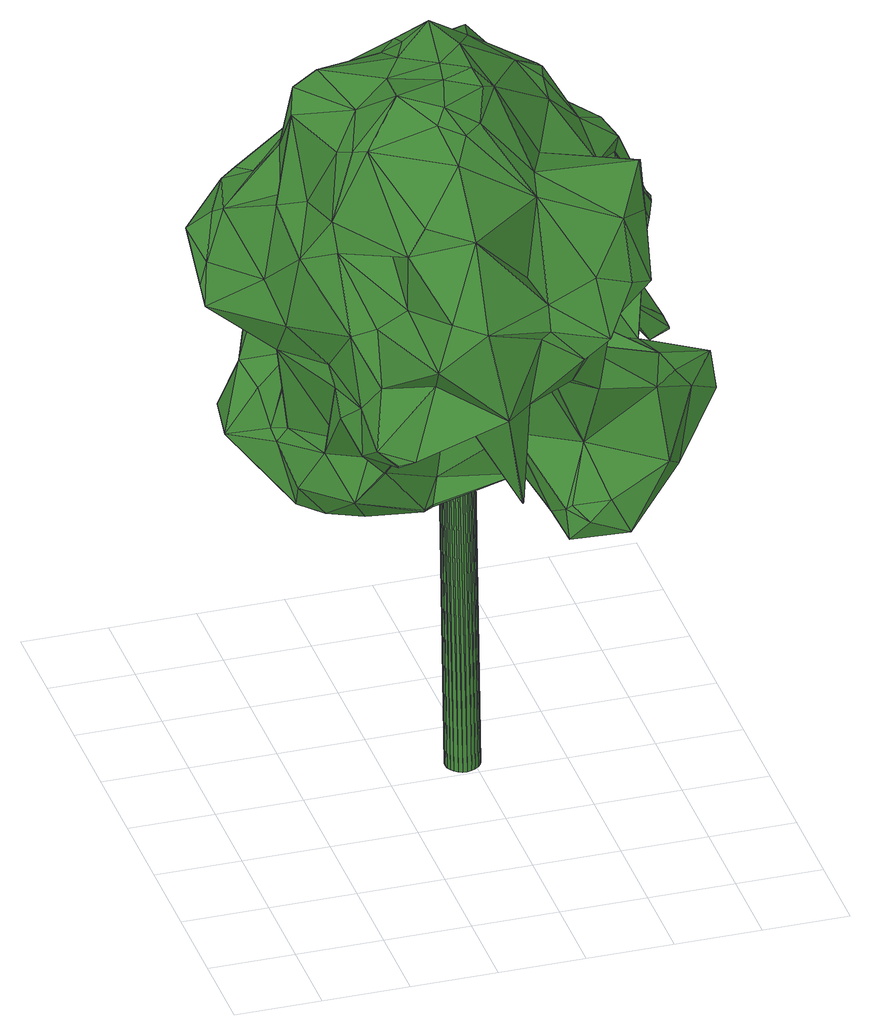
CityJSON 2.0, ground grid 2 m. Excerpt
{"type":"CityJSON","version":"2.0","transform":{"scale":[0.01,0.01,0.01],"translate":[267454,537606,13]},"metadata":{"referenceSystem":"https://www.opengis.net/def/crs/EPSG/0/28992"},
"CityObjects":{
"tree1":{"type":"SolitaryVegetationObject","attributes":{"gtid":125,"crown_width_m":11.12,"crown_median_z":24.82,"crown_r50_m":0.408,"crown_porosity":0.891,"trunk_H_m":11.61,"trunk_DBH_m":0.788,"trunk_radius_m":0.394,"trunk_base_height_m":13.21,"original_gtid":"125"},"geometry":[{"type":"Solid","lod":"3","boundaries":[[[[0,1,2]],[[3,4,5]],[[6,7,8]],[[9,10,11]],[[12,13,14]],[[15,13,12]],[[16,17,18]],[[19,20,21]],[[22,23,24]],[[25,26,27]],[[28,29,30]],[[26,31,32]],[[33,32,31]],[[34,35,36]],[[37,38,39]],[[40,41,42]],[[43,44,45]],[[43,45,46]],[[47,48,49]],[[2,49,48]],[[50,51,52]],[[53,54,55]],[[56,57,58]],[[15,59,13]],[[60,6,8]],[[18,61,62]],[[63,64,65]],[[66,67,68]],[[8,69,16]],[[70,71,72]],[[73,74,75]],[[76,77,78]],[[79,80,81]],[[82,83,84]],[[85,46,86]],[[6,87,88]],[[89,90,91]],[[92,4,93]],[[94,79,95]],[[60,8,16]],[[96,97,98]],[[99,98,97]],[[100,22,101]],[[42,63,65]],[[79,102,95]],[[103,104,105]],[[103,105,106]],[[107,21,108]],[[107,108,109]],[[110,94,111]],[[112,113,114]],[[36,114,113]],[[36,113,112]],[[37,11,38]],[[3,5,115]],[[3,115,116]],[[117,118,119]],[[120,121,122]],[[120,122,123]],[[80,124,125]],[[24,23,126]],[[62,60,16]],[[62,16,18]],[[123,127,17]],[[91,128,89]],[[129,130,131]],[[132,59,15]],[[133,8,7]],[[134,93,135]],[[136,53,84]],[[137,40,65]],[[126,23,119]],[[138,139,140]],[[141,139,138]],[[55,75,30]],[[142,30,75]],[[125,143,144]],[[125,144,145]],[[14,5,92]],[[133,146,147]],[[0,2,148]],[[6,149,7]],[[76,150,151]],[[81,152,102]],[[153,154,155]],[[124,79,94]],[[73,156,74]],[[12,42,41]],[[157,116,158]],[[157,158,59]],[[66,159,160]],[[5,161,158]],[[162,135,20]],[[41,15,12]],[[123,91,127]],[[10,163,11]],[[164,1,165]],[[166,83,82]],[[167,99,168]],[[46,85,43]],[[169,170,104]],[[151,170,169]],[[8,147,69]],[[133,147,8]],[[84,83,136]],[[117,171,10]],[[172,121,173]],[[174,175,176]],[[177,44,43]],[[178,179,180]],[[160,179,178]],[[30,53,55]],[[181,182,183]],[[166,82,184]],[[84,53,185]],[[100,160,56]],[[185,53,30]],[[186,187,188]],[[166,44,177]],[[184,44,166]],[[151,150,189]],[[135,162,134]],[[105,190,140]],[[191,192,193]],[[77,114,35]],[[161,14,13]],[[161,5,14]],[[67,194,68]],[[195,196,7]],[[197,198,199]],[[73,75,54]],[[200,127,90]],[[17,127,200]],[[67,201,202]],[[67,202,203]],[[162,20,204]],[[181,204,20]],[[68,194,27]],[[205,206,61]],[[202,207,71]],[[119,199,117]],[[50,108,21]],[[206,205,208]],[[61,17,200]],[[18,17,61]],[[62,61,209]],[[210,211,47]],[[212,211,210]],[[213,206,208]],[[214,131,141]],[[126,63,24]],[[126,215,63]],[[209,206,213]],[[131,130,43]],[[61,206,209]],[[87,216,88]],[[87,217,216]],[[214,218,219]],[[205,61,200]],[[205,200,90]],[[148,220,0]],[[137,221,222]],[[149,6,98]],[[149,98,99]],[[199,153,117]],[[100,101,223]],[[9,215,118]],[[224,106,140]],[[80,125,225]],[[226,227,51]],[[201,134,202]],[[228,229,230]],[[161,13,59]],[[174,176,82]],[[231,96,232]],[[233,195,234]],[[88,96,98]],[[88,98,6]],[[235,236,237]],[[134,162,202]],[[10,103,238]],[[238,103,106]],[[38,11,163]],[[239,154,153]],[[239,153,148]],[[195,7,240]],[[241,242,145]],[[243,244,117]],[[171,117,244]],[[68,26,159]],[[85,86,245]],[[193,246,247]],[[237,238,106]],[[237,106,224]],[[40,42,65]],[[248,132,249]],[[134,201,93]],[[201,223,93]],[[5,4,92]],[[44,184,45]],[[51,231,250]],[[23,22,58]],[[82,45,184]],[[72,71,251]],[[23,199,119]],[[172,128,122]],[[172,122,121]],[[180,164,252]],[[91,90,127]],[[33,128,32]],[[164,32,128]],[[123,17,16]],[[253,254,255]],[[241,234,28]],[[70,72,208]],[[251,208,72]],[[251,213,208]],[[256,257,258]],[[34,259,143]],[[125,34,143]],[[213,260,209]],[[55,54,75]],[[41,40,222]],[[41,222,15]],[[15,222,132]],[[89,128,33]],[[238,236,9]],[[210,47,49]],[[236,235,9]],[[261,231,51]],[[181,183,262]],[[234,168,29]],[[234,240,168]],[[25,70,263]],[[152,229,102]],[[10,238,39]],[[182,264,183]],[[262,183,264]],[[265,243,212]],[[198,266,220]],[[243,265,267]],[[248,268,157]],[[140,269,224]],[[270,228,230]],[[271,82,176]],[[228,111,272]],[[203,194,67]],[[164,165,252]],[[235,215,9]],[[117,9,118]],[[137,65,273]],[[137,273,37]],[[254,63,12]],[[274,275,251]],[[71,274,251]],[[276,204,202]],[[276,202,162]],[[276,162,204]],[[51,50,175]],[[19,107,181]],[[93,188,135]],[[70,203,71]],[[223,201,277]],[[62,87,60]],[[19,21,107]],[[223,101,93]],[[262,275,274]],[[262,274,71]],[[84,174,82]],[[185,174,84]],[[49,173,278]],[[234,279,233]],[[280,230,281]],[[174,282,175]],[[95,102,111]],[[116,139,283]],[[79,81,102]],[[119,215,126]],[[119,118,215]],[[185,282,174]],[[226,175,282]],[[226,51,175]],[[99,97,168]],[[284,168,97]],[[280,270,230]],[[228,270,110]],[[110,270,104]],[[180,179,164]],[[11,37,273]],[[222,40,137]],[[233,285,195]],[[272,229,228]],[[124,80,79]],[[59,132,157]],[[273,286,238]],[[158,115,5]],[[157,132,248]],[[141,283,139]],[[254,24,63]],[[92,255,14]],[[262,287,275]],[[67,66,277]],[[243,267,112]],[[0,220,266]],[[135,188,20]],[[288,176,50]],[[176,175,50]],[[87,62,217]],[[142,28,30]],[[1,0,165]],[[165,0,252]],[[71,203,202]],[[70,194,203]],[[240,167,168]],[[289,16,69]],[[289,69,123]],[[289,123,16]],[[124,78,35]],[[0,266,180]],[[30,282,185]],[[290,246,193]],[[21,45,288]],[[156,229,145]],[[45,21,46]],[[46,187,86]],[[186,4,3]],[[22,24,254]],[[231,232,287]],[[231,287,250]],[[250,287,264]],[[264,287,262]],[[232,275,287]],[[212,155,239]],[[243,155,212]],[[233,144,143]],[[199,198,153]],[[47,211,48]],[[212,48,211]],[[236,238,237]],[[32,179,26]],[[161,59,158]],[[39,291,37]],[[243,117,155]],[[121,278,173]],[[102,229,272]],[[164,128,1]],[[172,1,128]],[[83,292,136]],[[150,78,94]],[[19,181,20]],[[282,30,293]],[[173,49,2]],[[57,56,178]],[[56,160,178]],[[67,277,201]],[[294,192,191]],[[294,191,120]],[[180,266,178]],[[46,188,187]],[[244,295,171]],[[296,297,182]],[[20,188,21]],[[46,21,188]],[[178,266,57]],[[147,146,192]],[[271,45,82]],[[130,166,298]],[[171,114,76]],[[85,299,43]],[[245,299,85]],[[11,238,9]],[[11,273,238]],[[123,69,294]],[[123,294,120]],[[280,105,104]],[[281,73,54]],[[32,164,179]],[[170,110,104]],[[42,12,63]],[[300,301,267]],[[110,170,94]],[[189,94,170]],[[189,150,94]],[[151,189,170]],[[152,145,229]],[[233,279,144]],[[145,144,279]],[[213,251,260]],[[172,2,1]],[[173,2,172]],[[116,157,268]],[[80,225,81]],[[81,225,152]],[[60,87,6]],[[192,69,147]],[[76,114,77]],[[117,10,9]],[[153,155,117]],[[171,76,151]],[[171,151,10]],[[39,163,10]],[[38,163,39]],[[123,122,91]],[[128,91,122]],[[284,282,293]],[[284,293,168]],[[57,198,197]],[[198,57,266]],[[137,64,221]],[[141,131,299]],[[286,273,64]],[[56,58,100]],[[219,292,129]],[[114,36,35]],[[35,34,125]],[[35,125,124]],[[73,281,230]],[[125,145,152]],[[288,271,176]],[[223,277,100]],[[31,302,33]],[[239,155,154]],[[220,153,198]],[[148,153,220]],[[100,58,22]],[[199,23,58]],[[197,199,58]],[[197,58,57]],[[34,193,259]],[[34,290,193]],[[246,300,303]],[[70,25,194]],[[25,27,194]],[[70,208,263]],[[202,204,207]],[[93,186,188]],[[208,205,263]],[[186,3,187]],[[94,95,111]],[[250,52,51]],[[50,52,109]],[[90,302,205]],[[169,104,103]],[[169,103,151]],[[263,302,31]],[[238,286,39]],[[291,39,286]],[[37,286,137]],[[291,286,37]],[[180,252,0]],[[36,301,300]],[[112,301,36]],[[247,210,278]],[[232,216,209]],[[267,265,300]],[[100,304,160]],[[66,160,304]],[[66,304,277]],[[68,27,26]],[[112,295,243]],[[244,243,295]],[[14,255,12]],[[12,255,254]],[[125,152,225]],[[279,234,241]],[[279,241,145]],[[110,111,228]],[[237,269,248]],[[224,269,237]],[[245,187,3]],[[245,86,187]],[[214,305,190]],[[214,141,305]],[[179,160,159]],[[179,159,26]],[[138,190,305]],[[282,227,226]],[[261,51,227]],[[131,43,299]],[[3,299,245]],[[272,111,102]],[[263,31,25]],[[25,31,26]],[[271,288,45]],[[93,4,186]],[[50,21,288]],[[140,106,105]],[[151,103,10]],[[247,278,120]],[[121,120,278]],[[267,301,112]],[[306,221,64]],[[49,278,210]],[[281,307,308]],[[309,308,307]],[[205,302,263]],[[96,216,232]],[[142,74,242]],[[138,140,190]],[[286,64,137]],[[240,149,99]],[[240,7,149]],[[309,280,308]],[[293,30,29]],[[293,29,168]],[[259,146,285]],[[231,261,96]],[[195,240,234]],[[100,277,304]],[[248,235,237]],[[306,235,248]],[[140,268,269]],[[248,269,268]],[[138,305,141]],[[246,36,300]],[[36,246,290]],[[105,280,190]],[[309,190,280]],[[214,190,309]],[[214,309,218]],[[221,249,222]],[[306,64,63]],[[167,310,99]],[[240,310,167]],[[166,177,298]],[[130,83,166]],[[94,78,124]],[[281,136,218]],[[54,136,281]],[[78,77,35]],[[150,76,78]],[[43,298,177]],[[136,54,53]],[[218,136,219]],[[28,142,242]],[[28,242,241]],[[156,145,242]],[[275,232,260]],[[275,260,251]],[[209,260,232]],[[75,74,142]],[[7,285,133]],[[146,133,285]],[[249,221,306]],[[29,28,234]],[[114,295,112]],[[247,120,191]],[[192,146,193]],[[227,284,97]],[[227,97,261]],[[96,261,97]],[[280,281,308]],[[281,218,307]],[[309,307,218]],[[262,71,207]],[[262,207,181]],[[156,242,74]],[[69,192,294]],[[73,230,156]],[[229,156,230]],[[99,310,240]],[[280,104,270]],[[191,193,247]],[[259,193,146]],[[210,303,265]],[[210,265,212]],[[247,303,210]],[[246,303,247]],[[34,36,290]],[[141,299,283]],[[300,265,303]],[[3,283,299]],[[116,283,3]],[[282,284,227]],[[264,297,250]],[[264,182,297]],[[68,159,66]],[[239,148,48]],[[239,48,212]],[[182,107,296]],[[181,107,182]],[[258,196,256]],[[2,48,148]],[[109,108,50]],[[195,256,196]],[[214,219,129]],[[214,129,131]],[[130,298,43]],[[143,259,285]],[[233,143,285]],[[136,292,219]],[[285,7,257]],[[196,257,7]],[[196,258,257]],[[195,285,257]],[[195,257,256]],[[83,130,292]],[[130,129,292]],[[88,216,96]],[[62,216,217]],[[209,216,62]],[[222,249,132]],[[158,116,115]],[[268,139,116]],[[268,140,139]],[[171,295,114]],[[93,253,92]],[[101,253,93]],[[101,22,253]],[[253,22,254]],[[181,207,204]],[[253,255,92]],[[33,302,89]],[[90,89,302]],[[65,64,273]],[[249,306,248]],[[235,306,63]],[[235,63,215]],[[52,250,297]],[[296,107,297]],[[109,297,107]],[[52,297,109]],[[311,312,313]],[[311,313,314]],[[314,313,315]],[[314,315,316]],[[313,312,317]],[[313,317,315]],[[315,317,318]],[[315,318,316]],[[317,312,319]],[[317,319,318]],[[318,319,320]],[[318,320,316]],[[319,312,321]],[[319,321,320]],[[320,321,322]],[[320,322,316]],[[321,312,323]],[[321,323,322]],[[322,323,324]],[[322,324,316]],[[323,312,325]],[[323,325,324]],[[324,325,326]],[[324,326,316]],[[325,312,327]],[[325,327,326]],[[326,327,328]],[[326,328,316]],[[327,312,329]],[[327,329,328]],[[328,329,330]],[[328,330,316]],[[329,312,331]],[[329,331,330]],[[330,331,332]],[[330,332,316]],[[331,312,333]],[[331,333,332]],[[332,333,334]],[[332,334,316]],[[333,312,335]],[[333,335,334]],[[334,335,336]],[[334,336,316]],[[335,312,337]],[[335,337,336]],[[336,337,338]],[[336,338,316]],[[337,312,339]],[[337,339,338]],[[338,339,340]],[[338,340,316]],[[339,312,341]],[[339,341,340]],[[340,341,342]],[[340,342,316]],[[341,312,343]],[[341,343,342]],[[342,343,344]],[[342,344,316]],[[343,312,345]],[[343,345,344]],[[344,345,346]],[[344,346,316]],[[345,312,347]],[[345,347,346]],[[346,347,348]],[[346,348,316]],[[347,312,349]],[[347,349,348]],[[348,349,350]],[[348,350,316]],[[349,312,351]],[[349,351,350]],[[350,351,352]],[[350,352,316]],[[351,312,353]],[[351,353,352]],[[352,353,354]],[[352,354,316]],[[353,312,355]],[[353,355,354]],[[354,355,356]],[[354,356,316]],[[355,312,357]],[[355,357,356]],[[356,357,358]],[[356,358,316]],[[357,312,359]],[[357,359,358]],[[358,359,360]],[[358,360,316]],[[359,312,311]],[[359,311,360]],[[360,311,314]],[[360,314,316]]]]}]}
},
"vertices":[
[840,648,1625],[764,621,1703],[844,516,1589],[395,1127,1067],[524,1167,1169],[577,1216,1073],[354,97,1385],[509,77,1247],[470,102,1458],[962,924,1187],[961,794,1067],[1097,866,942],[802,1255,1079],[707,1223,899],[673,1245,1039],[732,1226,868],[477,218,1627],[477,349,1746],[377,271,1649],[112,923,1326],[258,1061,1318],[224,971,1146],[757,1112,1396],[965,1055,1322],[941,1112,1269],[437,674,1837],[531,752,1868],[463,728,1839],[328,406,952],[324,404,953],[270,446,860],[509,598,1855],[571,652,1862],[568,554,1859],[773,272,1166],[913,301,1129],[745,345,1244],[1059,952,911],[1102,834,925],[1056,829,908],[955,1203,970],[925,1224,952],[949,1212,976],[252,989,822],[127,997,810],[163,961,940],[223,1094,1023],[882,472,1525],[910,607,1550],[892,423,1562],[224,722,1121],[157,658,1148],[30,764,1220],[241,570,766],[331,526,773],[312,508,782],[735,935,1580],[769,905,1548],[789,1024,1428],[678,1201,896],[398,134,1479],[299,445,1756],[338,272,1582],[888,1160,1185],[967,1165,982],[969,1168,982],[473,905,1704],[400,931,1679],[463,788,1813],[629,182,1461],[280,763,1781],[211,819,1567],[218,739,1762],[455,472,802],[455,471,807],[429,452,806],[1080,453,1101],[975,371,1119],[1012,370,1073],[831,226,816],[791,240,898],[739,224,859],[90,828,842],[190,853,786],[191,625,766],[249,1101,1017],[280,1111,1031],[346,299,1429],[287,335,1369],[579,502,1840],[473,444,1839],[550,429,1794],[557,1206,1214],[451,1126,1336],[970,324,911],[832,230,814],[232,351,1351],[249,330,1176],[282,283,1249],[238,175,1160],[684,999,1579],[666,1099,1379],[701,257,802],[907,699,1029],[758,622,885],[735,652,966],[815,799,1053],[72,930,1301],[262,930,1204],[183,798,1299],[832,429,1009],[771,285,831],[798,566,1182],[852,434,1075],[953,417,1140],[560,1158,1073],[589,1080,932],[1034,786,1247],[1009,937,1232],[1028,926,1273],[830,277,1590],[894,371,1672],[661,393,1671],[648,329,1647],[931,268,955],[757,338,994],[991,1048,1273],[509,398,1787],[610,523,1821],[305,864,868],[264,940,832],[320,961,994],[731,1222,866],[603,145,1400],[341,1104,1413],[337,1126,1354],[316,662,830],[967,1166,979],[632,963,1081],[600,1057,979],[633,861,984],[421,979,1099],[430,451,810],[673,292,1200],[653,350,1195],[627,441,980],[697,133,1339],[624,146,1414],[925,630,1572],[394,250,1254],[1083,418,1026],[982,585,994],[698,274,870],[970,703,1424],[1010,667,1383],[1005,690,1317],[656,466,856],[652,1140,918],[648,1143,919],[576,833,1770],[658,896,1749],[671,1199,905],[313,1100,1395],[1102,834,929],[701,664,1788],[762,655,1739],[156,942,769],[280,149,1126],[243,301,1073],[878,640,1024],[887,459,1005],[958,592,1071],[706,501,1648],[897,374,1671],[168,695,889],[195,701,915],[167,735,900],[155,977,800],[702,851,1711],[630,786,1793],[764,712,1740],[126,972,1405],[22,894,1344],[68,853,1402],[124,996,813],[181,575,837],[360,1105,1186],[308,1114,1050],[325,1112,1232],[919,436,1033],[593,821,987],[836,233,1451],[755,130,1383],[774,190,1383],[427,764,1797],[460,218,1159],[548,111,1012],[882,851,1369],[919,751,1453],[953,890,1341],[450,419,1811],[428,1069,1528],[300,958,1546],[360,915,1667],[161,985,1420],[381,498,1854],[275,478,1741],[189,934,1437],[320,605,1765],[222,457,1584],[912,396,1440],[927,552,1405],[979,578,1386],[254,530,1712],[352,845,994],[988,1016,1248],[227,431,1518],[333,373,1526],[426,769,834],[401,796,823],[903,691,1590],[936,1181,980],[925,1219,951],[505,1048,1416],[782,819,1073],[710,266,882],[263,547,968],[228,456,1158],[711,406,841],[686,345,826],[658,468,854],[147,553,1272],[162,502,1471],[488,256,1180],[375,350,1064],[886,1027,1182],[894,917,1141],[867,901,1108],[931,852,1066],[1002,638,1387],[321,157,1128],[499,509,1043],[477,516,848],[933,640,1298],[910,793,1128],[316,1107,1029],[824,263,1406],[887,259,1431],[741,1083,1033],[903,1194,983],[26,761,1221],[204,704,1714],[769,686,1748],[654,1150,1274],[759,1164,1253],[701,1166,1241],[551,114,1011],[552,110,1013],[550,109,1010],[703,241,1221],[220,638,1528],[223,486,1201],[86,825,1423],[392,608,1830],[42,802,1308],[924,552,1401],[787,747,1647],[796,591,1385],[650,1039,1023],[693,925,1112],[693,465,854],[180,875,916],[708,290,807],[1060,952,926],[186,726,1501],[165,689,1499],[294,946,1507],[480,993,1593],[897,339,1564],[470,437,1116],[651,612,889],[476,521,847],[226,526,948],[395,1059,1061],[221,392,1119],[570,127,1250],[1055,951,925],[123,640,1345],[257,880,993],[619,304,1460],[791,248,1391],[1055,949,912],[376,802,821],[304,459,964],[752,228,1481],[874,587,1095],[49,920,1296],[25,798,1253],[253,986,820],[334,1030,1005],[730,435,1388],[669,512,1294],[498,534,1852],[909,396,1437],[611,937,1630],[467,834,1084],[882,1176,1029],[400,619,961],[526,567,1033],[515,715,1008],[280,149,1131],[614,644,21],[575,645,21],[613,655,21],[602,661,1182],[600,671,1182],[562,661,1182],[609,664,21],[597,680,1182],[603,672,21],[590,689,1182],[595,679,21],[582,695,1182],[586,683,21],[573,699,1182],[576,684,20],[563,701,1181],[565,683,20],[553,699,1181],[556,679,20],[543,696,1181],[548,673,20],[535,689,1181],[541,665,20],[528,681,1181],[537,656,20],[524,672,1181],[536,646,21],[523,662,1181],[537,635,21],[524,651,1182],[541,626,21],[528,642,1182],[547,618,21],[534,634,1182],[555,611,21],[542,627,1182],[564,607,21],[551,623,1182],[574,606,21],[562,622,1182],[585,607,22],[572,623,1183],[594,611,22],[581,627,1183],[602,617,22],[590,633,1183],[609,625,22],[596,641,1183],[613,634,21],[600,651,1182]
]}
